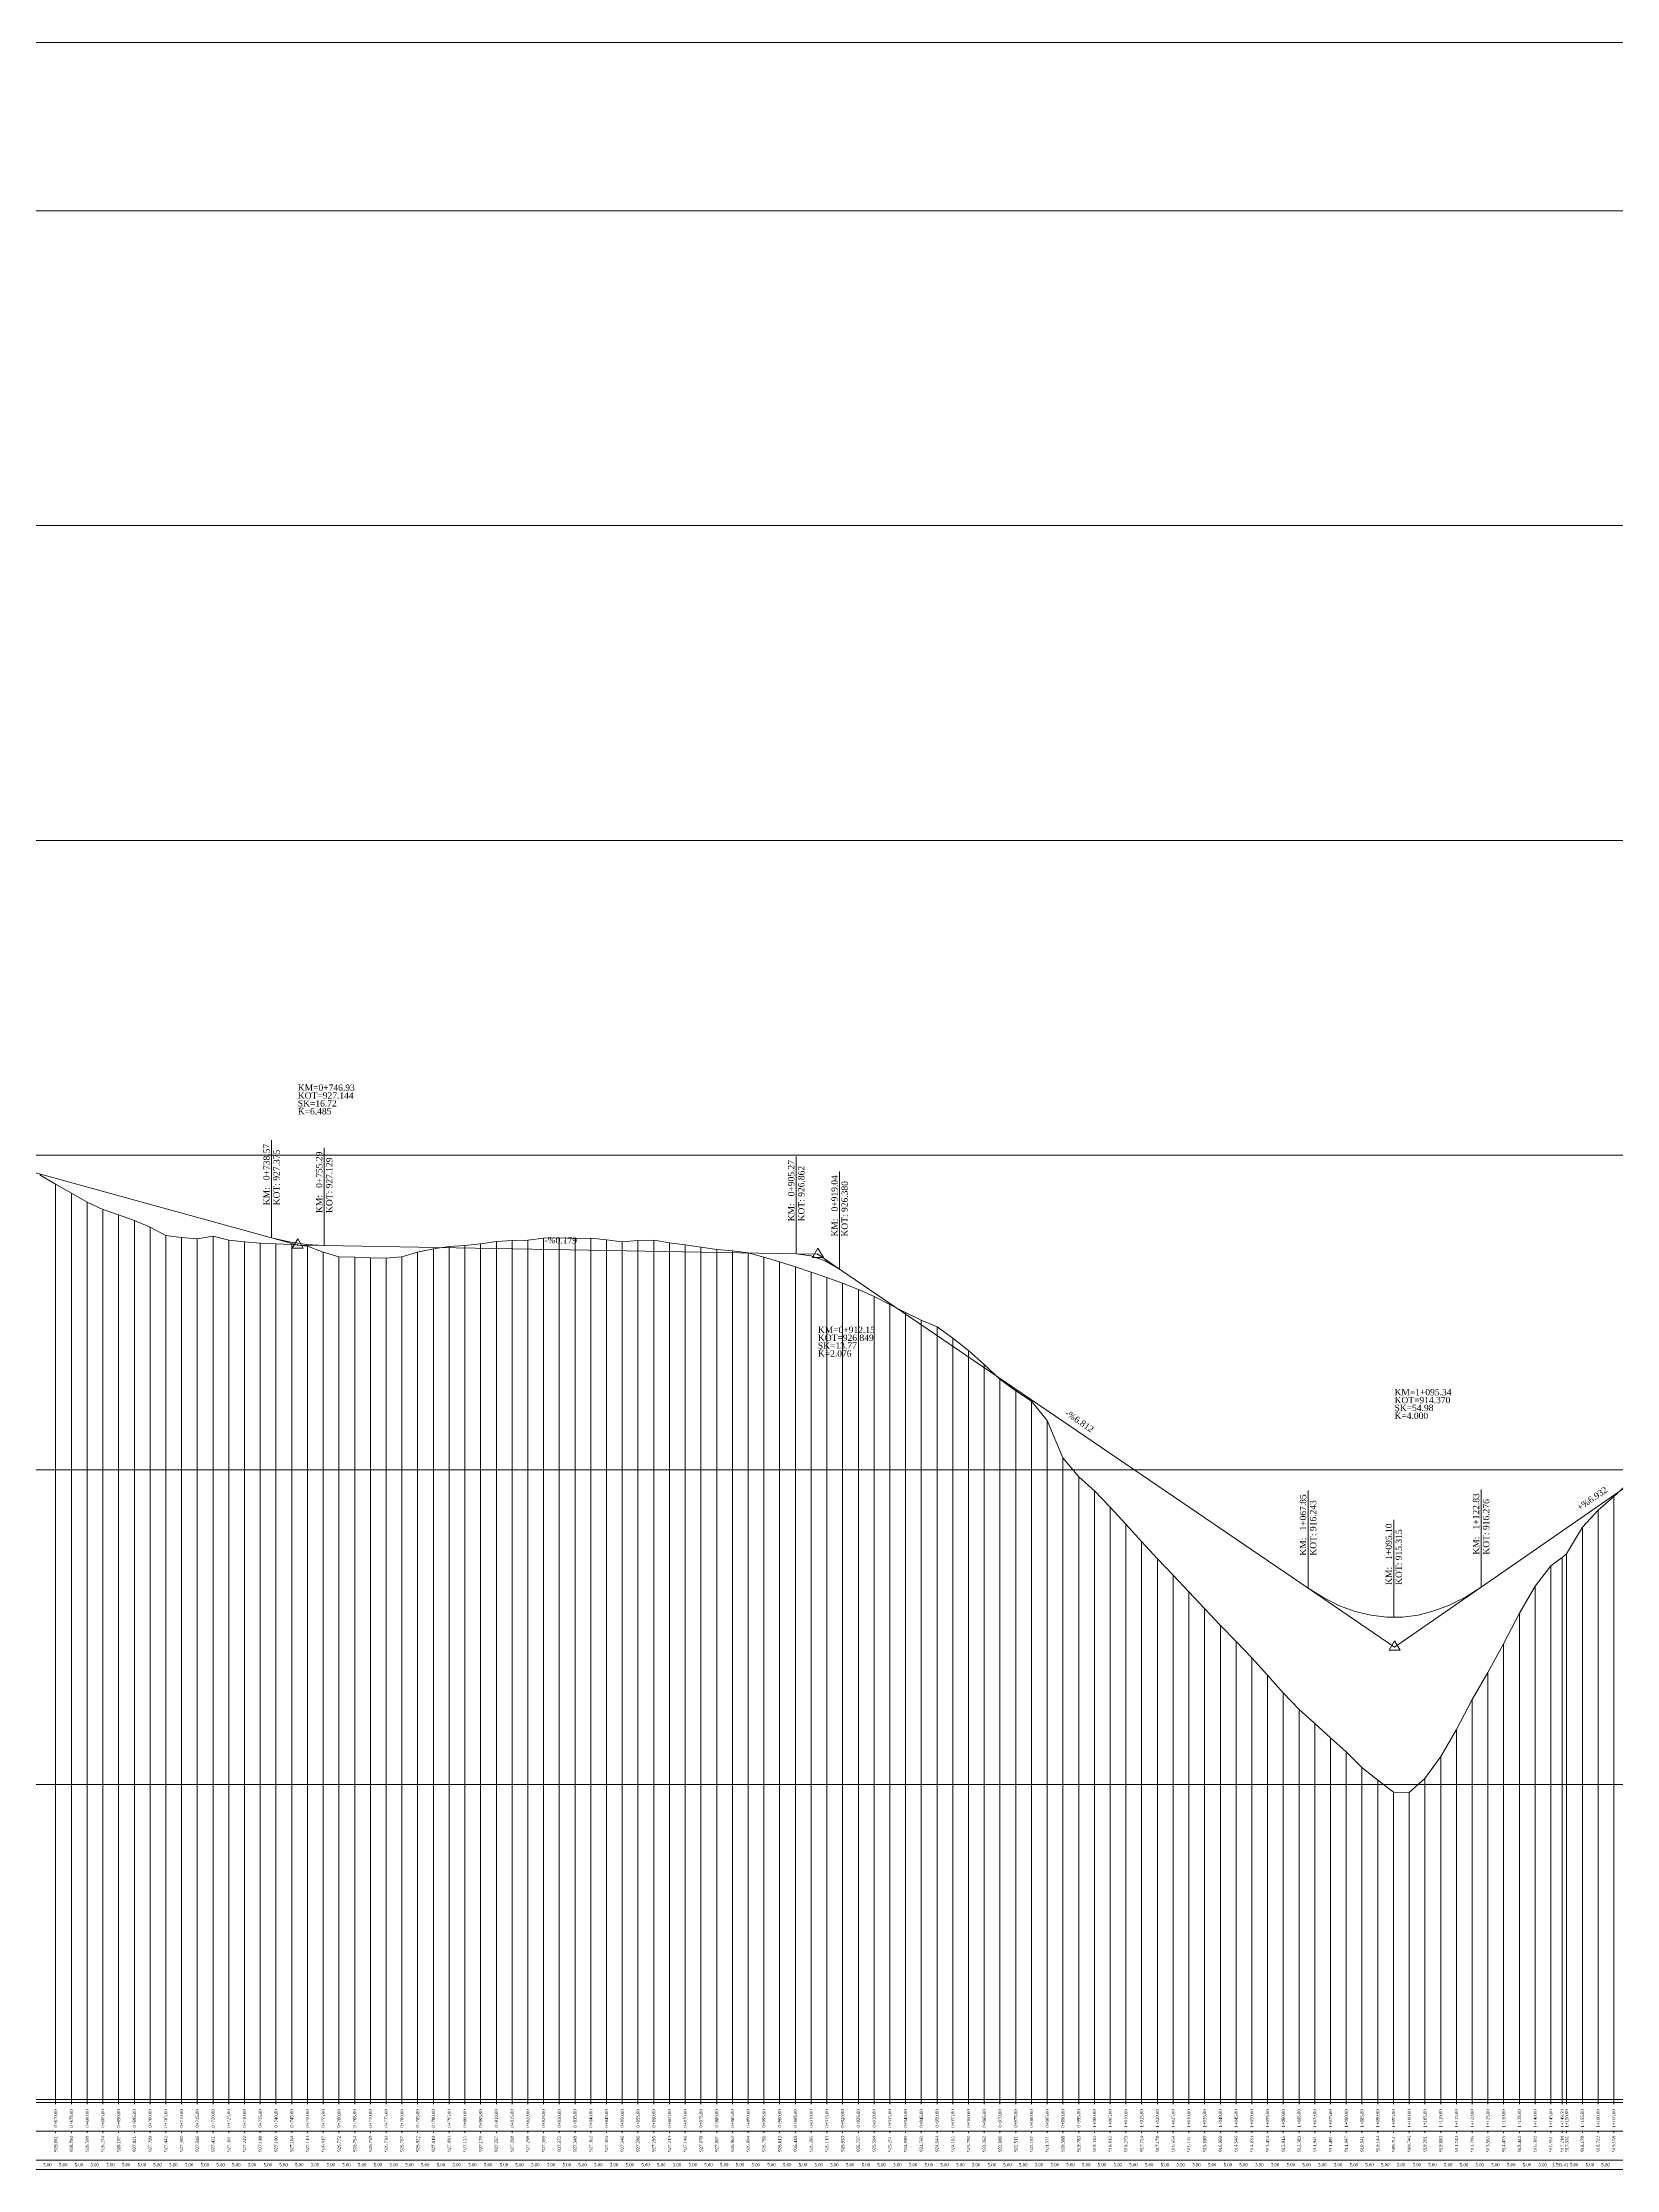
# Model space of a CAD drawing. Header units: metres. Extents: x 478603 to 489313, y 4282657 to 4289463.
# Drawn here: x 483843 to 484343, y 4288760 to 4289436 of the extents above; entities that cross this region are included whole.
import ezdxf

# ---------------------------------------------------------------- set-up
doc = ezdxf.new("R2010")
doc.units = ezdxf.units.M
for name, color, linetype, lineweight in [('PL_SEMBOL', 7, 'Continuous', 0), ('PR_ALINMAN', 1, 'Continuous', 0), ('PR_ENK_ARAMESAFE', 5, 'Continuous', 0), ('PR_ENK_EKSEN1', 5, 'Continuous', 0), ('PR_ENK_EKSEN1D', 1, 'Continuous', 0), ('PR_ENK_KM', 18, 'Continuous', 0), ('PR_ENK_Z', 96, 'Continuous', 0), ('PR_KIYAS', 153, 'Continuous', 0), ('PR_KURP', 2, 'Continuous', 0), ('PR_KURP_MIN', 30, 'Continuous', 0), ('PR_KURP_TF', 4, 'Continuous', 0), ('PR_KURP_TO', 96, 'Continuous', 0), ('PR_PROFIL', 153, 'Continuous', 0), ('PR_TANJANT', 30, 'Continuous', 0)]:
    doc.layers.add(name, color=color, linetype=linetype, lineweight=lineweight)
doc.styles.get("Standard").update_dxf_attribs({"font": 'times.ttf'})

# ---------------------------------------------------------------- blocks, each defined once
blk = doc.blocks.new('3')
at = {"layer": 'PL_SEMBOL'}
for p, q in [((0, 2), (-1.75, -1)), ((0.125, 0.125), (-0.125, -0.125)), ((-0.125, 0.125), (0.125, -0.125)), ((1.75, -1), (0, 2)), ((-1.75, -1), (1.75, -1))]:
    blk.add_line(p, q, dxfattribs=at)

msp = doc.modelspace()

# ---------------------------------------------------------------- linework, layer by layer
at = {"layer": 'PR_ALINMAN'}
for p, q in [((483714.42, 4289111.76), (483915.61, 4289056.28)), ((483932.34, 4289053.83), (484082.31, 4289051.15)), ((484096.08, 4289046.34), (484244.9, 4288944.96)), ((484299.87, 4288945.29), (484373.86, 4288996.58))]:
    msp.add_line(p, q, dxfattribs=at)
at = {"layer": 'PR_ENK_EKSEN1'}
for p, q in [((483842.04, 4289076.23), (483847.04, 4289073.35)), ((483847.04, 4289073.35), (483852.04, 4289070.48)), ((483852.04, 4289070.48), (483857.04, 4289067.62)), ((483857.04, 4289067.62), (483862.04, 4289065.28)), ((483862.04, 4289065.28), (483867.04, 4289063.61)), ((483867.04, 4289063.61), (483872.04, 4289061.74)), ((483872.04, 4289061.74), (483877.04, 4289059.62)), ((483877.04, 4289059.62), (483882.04, 4289056.96)), ((483882.04, 4289056.96), (483887.04, 4289056.33)), ((483887.04, 4289056.33), (483892.04, 4289055.99)), ((483892.04, 4289055.99), (483897.04, 4289056.75)), ((483897.04, 4289056.75), (483902.04, 4289055.54)), ((483902.04, 4289055.54), (483907.04, 4289054.95)), ((483987.04, 4289055.11), (483992.04, 4289055.42)), ((483992.04, 4289055.42), (483997.04, 4289055.52)), ((483997.04, 4289055.52), (484002.04, 4289056.12)), ((484002.04, 4289056.12), (484007.04, 4289056.26)), ((484007.04, 4289056.26), (484012.04, 4289056.02)), ((484012.04, 4289056.02), (484017.04, 4289056.16)), ((484017.04, 4289056.16), (484022.04, 4289055.58)), ((484022.04, 4289055.58), (484027.04, 4289055)), ((484027.04, 4289055), (484032.04, 4289055.4)), ((484032.04, 4289055.4), (484037.04, 4289055.49)), ((484037.04, 4289055.49), (484042.04, 4289054.67)), ((483907.04, 4289054.95), (483912.04, 4289054.52)), ((483912.04, 4289054.52), (483917.04, 4289054.33)), ((483917.04, 4289054.33), (483922.04, 4289054.18)), ((483922.04, 4289054.18), (483927.04, 4289053.66)), ((483927.04, 4289053.66), (483932.04, 4289051.7)), ((483932.04, 4289051.7), (483937.04, 4289050.26)), ((483937.04, 4289050.26), (483942.04, 4289050.08)), ((483942.04, 4289050.08), (483947.04, 4289049.91)), ((483947.04, 4289049.91), (483952.04, 4289049.84)), ((483952.04, 4289049.84), (483957.04, 4289050.21)), ((483957.04, 4289050.21), (483962.04, 4289051.76)), ((483962.04, 4289051.76), (483967.04, 4289052.72)), ((483967.04, 4289052.72), (483972.04, 4289053.47)), ((483972.04, 4289053.47), (483977.04, 4289053.79)), ((483977.04, 4289053.79), (483982.04, 4289054.33)), ((483982.04, 4289054.33), (483987.04, 4289055.11)), ((484042.04, 4289054.67), (484047.04, 4289053.99)), ((484047.04, 4289053.99), (484052.04, 4289053.32)), ((484052.04, 4289053.32), (484057.04, 4289052.6)), ((484057.04, 4289052.6), (484062.04, 4289052.16)), ((484062.04, 4289052.16), (484067.04, 4289051.48)), ((484067.04, 4289051.48), (484072.04, 4289050.12)), ((484072.04, 4289050.12), (484077.04, 4289048.66)), ((484077.04, 4289048.66), (484082.04, 4289047.02)), ((484082.04, 4289047.02), (484087.04, 4289045.39)), ((484087.04, 4289045.39), (484092.04, 4289043.66)), ((484092.04, 4289043.66), (484097.04, 4289041.86)), ((484097.04, 4289041.86), (484102.04, 4289039.8)), ((484102.04, 4289039.8), (484107.04, 4289037.58)), ((484107.04, 4289037.58), (484112.04, 4289035.05)), ((484112.04, 4289035.05), (484117.04, 4289032.53)), ((484117.04, 4289032.53), (484122.04, 4289030.13)), ((484122.04, 4289030.13), (484127.04, 4289027.97)), ((484127.04, 4289027.97), (484132.04, 4289024.39)), ((484132.04, 4289024.39), (484137.04, 4289020.46)), ((484137.04, 4289020.46), (484142.04, 4289016.05)), ((484142.04, 4289016.05), (484147.04, 4289011.4)), ((484147.04, 4289011.4), (484152.04, 4289007.65)), ((484152.04, 4289007.65), (484157.04, 4289004.4)), ((484157.04, 4289004.4), (484162.04, 4288998.25)), ((484162.04, 4288998.25), (484167.04, 4288986.42)), ((484167.04, 4288986.42), (484172.04, 4288980.36)), ((484172.04, 4288980.36), (484177.04, 4288975.86)), ((484177.04, 4288975.86), (484182.04, 4288970.66)), ((484337.04, 4288969.76), (484342.04, 4288974.11)), ((484342.04, 4288974.11), (484347.04, 4288978.59)), ((484182.04, 4288970.66), (484187.04, 4288965.26)), ((484332.04, 4288964.31), (484337.04, 4288969.76)), ((484187.04, 4288965.26), (484192.04, 4288959.78)), ((484327.04, 4288955.84), (484332.04, 4288964.31)), ((484192.04, 4288959.78), (484197.04, 4288954.32)), ((484197.04, 4288954.32), (484202.04, 4288949.07)), ((484322.04, 4288952.05), (484325.63, 4288954.71)), ((484325.63, 4288954.71), (484327.04, 4288955.84)), ((484202.04, 4288949.07), (484207.04, 4288943.85)), ((484317.04, 4288945.56), (484322.04, 4288952.05)), ((484207.04, 4288943.85), (484212.04, 4288938.47)), ((484312.04, 4288936.98), (484317.04, 4288945.56)), ((484212.04, 4288938.47), (484217.04, 4288933.13)), ((484307.04, 4288927.29), (484312.04, 4288936.98)), ((484217.04, 4288933.13), (484222.04, 4288928)), ((484222.04, 4288928), (484227.04, 4288922.87)), ((484302.04, 4288918.18), (484307.04, 4288927.29)), ((484227.04, 4288922.87), (484232.04, 4288917.28)), ((484232.04, 4288917.28), (484237.04, 4288911.69)), ((484297.04, 4288909.6), (484302.04, 4288918.18)), ((484237.04, 4288911.69), (484242.04, 4288906.37)), ((484292.04, 4288900.03), (484297.04, 4288909.6)), ((484242.04, 4288906.37), (484247.04, 4288901.95)), ((484247.04, 4288901.95), (484252.04, 4288897.45)), ((484287.04, 4288891.47), (484292.04, 4288900.03)), ((484252.04, 4288897.45), (484257.04, 4288893.01)), ((484257.04, 4288893.01), (484262.04, 4288887.95)), ((484262.04, 4288887.95), (484267.04, 4288883.97)), ((484282.04, 4288884.54), (484287.04, 4288891.47)), ((484267.04, 4288883.97), (484272.04, 4288880.15)), ((484272.04, 4288880.15), (484277.04, 4288880)), ((484277.04, 4288880), (484282.04, 4288884.54))]:
    msp.add_line(p, q, dxfattribs=at)
at = {"layer": 'PR_ENK_EKSEN1D'}
for p, q in [((483847.04, 4288781.54), (483847.04, 4289073.35)), ((483852.04, 4288781.54), (483852.04, 4289070.48)), ((483857.04, 4288781.54), (483857.04, 4289067.62)), ((483862.04, 4288781.54), (483862.04, 4289065.28)), ((483867.04, 4288781.54), (483867.04, 4289063.61)), ((483872.04, 4288781.54), (483872.04, 4289061.74)), ((483877.04, 4288781.54), (483877.04, 4289059.62)), ((483882.04, 4288781.54), (483882.04, 4289056.96)), ((483887.04, 4288781.54), (483887.04, 4289056.33)), ((483892.04, 4288781.54), (483892.04, 4289055.99)), ((483897.04, 4288781.54), (483897.04, 4289056.75)), ((483902.04, 4288781.54), (483902.04, 4289055.54)), ((483992.04, 4288781.54), (483992.04, 4289055.42)), ((483997.04, 4288781.54), (483997.04, 4289055.52)), ((484002.04, 4288781.54), (484002.04, 4289056.12)), ((484007.04, 4288781.54), (484007.04, 4289056.26)), ((484012.04, 4288781.54), (484012.04, 4289056.02)), ((484017.04, 4288781.54), (484017.04, 4289056.16)), ((484022.04, 4288781.54), (484022.04, 4289055.58)), ((484032.04, 4288781.54), (484032.04, 4289055.4)), ((484037.04, 4288781.54), (484037.04, 4289055.49)), ((483907.04, 4288781.54), (483907.04, 4289054.95)), ((483912.04, 4288781.54), (483912.04, 4289054.52)), ((483917.04, 4288781.54), (483917.04, 4289054.33)), ((483922.04, 4288781.54), (483922.04, 4289054.18)), ((483927.04, 4288781.54), (483927.04, 4289053.66)), ((483932.04, 4288781.54), (483932.04, 4289051.7)), ((483937.04, 4288781.54), (483937.04, 4289050.26)), ((483942.04, 4288781.54), (483942.04, 4289050.08)), ((483947.04, 4288781.54), (483947.04, 4289049.91)), ((483952.04, 4288781.54), (483952.04, 4289049.84)), ((483957.04, 4288781.54), (483957.04, 4289050.21)), ((483962.04, 4288781.54), (483962.04, 4289051.76)), ((483967.04, 4288781.54), (483967.04, 4289052.72)), ((483972.04, 4288781.54), (483972.04, 4289053.47)), ((483977.04, 4288781.54), (483977.04, 4289053.79)), ((483982.04, 4288781.54), (483982.04, 4289054.33)), ((483987.04, 4288781.54), (483987.04, 4289055.11)), ((484027.04, 4288781.54), (484027.04, 4289055)), ((484042.04, 4288781.54), (484042.04, 4289054.67)), ((484047.04, 4288781.54), (484047.04, 4289053.99)), ((484052.04, 4288781.54), (484052.04, 4289053.32)), ((484057.04, 4288781.54), (484057.04, 4289052.6)), ((484062.04, 4288781.54), (484062.04, 4289052.16)), ((484067.04, 4288781.54), (484067.04, 4289051.48)), ((484072.04, 4288781.54), (484072.04, 4289050.12)), ((484077.04, 4288781.54), (484077.04, 4289048.66)), ((484082.04, 4288781.54), (484082.04, 4289047.02)), ((484087.04, 4288781.54), (484087.04, 4289045.39)), ((484092.04, 4288781.54), (484092.04, 4289043.66)), ((484097.04, 4288781.54), (484097.04, 4289041.86)), ((484102.04, 4288781.54), (484102.04, 4289039.8)), ((484107.04, 4288781.54), (484107.04, 4289037.58)), ((484112.04, 4288781.54), (484112.04, 4289035.05)), ((484117.04, 4288781.54), (484117.04, 4289032.53)), ((484122.04, 4288781.54), (484122.04, 4289030.13)), ((484127.04, 4288781.54), (484127.04, 4289027.97)), ((484132.04, 4288781.54), (484132.04, 4289024.39)), ((484137.04, 4288781.54), (484137.04, 4289020.46)), ((484142.04, 4288781.54), (484142.04, 4289016.05)), ((484147.04, 4288781.54), (484147.04, 4289011.4)), ((484152.04, 4288781.54), (484152.04, 4289007.65)), ((484157.04, 4288781.54), (484157.04, 4289004.4)), ((484162.04, 4288781.54), (484162.04, 4288998.25)), ((484167.04, 4288781.54), (484167.04, 4288986.42)), ((484172.04, 4288781.54), (484172.04, 4288980.36)), ((484177.04, 4288781.54), (484177.04, 4288975.86)), ((484342.04, 4288781.54), (484342.04, 4288974.11)), ((484182.04, 4288781.54), (484182.04, 4288970.66)), ((484337.04, 4288781.54), (484337.04, 4288969.76)), ((484187.04, 4288781.54), (484187.04, 4288965.26)), ((484332.04, 4288781.54), (484332.04, 4288964.31)), ((484192.04, 4288781.54), (484192.04, 4288959.78)), ((484197.04, 4288781.54), (484197.04, 4288954.32)), ((484325.63, 4288781.54), (484325.63, 4288954.71)), ((484327.04, 4288781.54), (484327.04, 4288955.84)), ((484202.04, 4288781.54), (484202.04, 4288949.07)), ((484322.04, 4288781.54), (484322.04, 4288952.05)), ((484207.04, 4288781.54), (484207.04, 4288943.85)), ((484317.04, 4288781.54), (484317.04, 4288945.56)), ((484212.04, 4288781.54), (484212.04, 4288938.47)), ((484312.04, 4288781.54), (484312.04, 4288936.98)), ((484217.04, 4288781.54), (484217.04, 4288933.13)), ((484222.04, 4288781.54), (484222.04, 4288928)), ((484307.04, 4288781.54), (484307.04, 4288927.29)), ((484227.04, 4288781.54), (484227.04, 4288922.87)), ((484232.04, 4288781.54), (484232.04, 4288917.28)), ((484302.04, 4288781.54), (484302.04, 4288918.18)), ((484237.04, 4288781.54), (484237.04, 4288911.69)), ((484297.04, 4288781.54), (484297.04, 4288909.6)), ((484242.04, 4288781.54), (484242.04, 4288906.37)), ((484247.04, 4288781.54), (484247.04, 4288901.95)), ((484292.04, 4288781.54), (484292.04, 4288900.03)), ((484252.04, 4288781.54), (484252.04, 4288897.45)), ((484257.04, 4288781.54), (484257.04, 4288893.01)), ((484262.04, 4288781.54), (484262.04, 4288887.95)), ((484287.04, 4288781.54), (484287.04, 4288891.47)), ((484267.04, 4288781.54), (484267.04, 4288883.97)), ((484272.04, 4288781.54), (484272.04, 4288880.15)), ((484277.04, 4288781.54), (484277.04, 4288880)), ((484282.04, 4288781.54), (484282.04, 4288884.54))]:
    msp.add_line(p, q, dxfattribs=at)
at = {"layer": 'PR_KIYAS'}
for p, q in [((483177.04, 4289382.54), (486082.53, 4289382.54)), ((483177.04, 4289282.54), (486082.53, 4289282.54)), ((483177.04, 4289182.54), (486082.53, 4289182.54)), ((483177.04, 4289082.54), (486082.53, 4289082.54)), ((483177.04, 4288982.54), (486082.53, 4288982.54)), ((483177.04, 4288882.54), (486082.53, 4288882.54)), ((483177.04, 4288782.54), (486082.53, 4288782.54))]:
    msp.add_line(p, q, dxfattribs=at)
at = {"layer": 'PR_KURP'}
for p, q in [((483915.61, 4289056.28), (483921.19, 4289054.99)), ((483921.19, 4289054.99), (483926.76, 4289054.17)), ((483926.76, 4289054.17), (483932.34, 4289053.83)), ((484082.31, 4289051.15), (484086.9, 4289050.56)), ((484086.9, 4289050.56), (484091.49, 4289048.96)), ((484091.49, 4289048.96), (484096.08, 4289046.34)), ((484244.9, 4288944.96), (484249.89, 4288941.87)), ((484249.89, 4288941.87), (484254.89, 4288939.4)), ((484289.88, 4288939.61), (484294.88, 4288942.14)), ((484294.88, 4288942.14), (484299.87, 4288945.29)), ((484254.89, 4288939.4), (484259.89, 4288937.56)), ((484259.89, 4288937.56), (484264.89, 4288936.34)), ((484264.89, 4288936.34), (484269.89, 4288935.75)), ((484269.89, 4288935.75), (484274.88, 4288935.78)), ((484274.88, 4288935.78), (484279.88, 4288936.43)), ((484279.88, 4288936.43), (484284.88, 4288937.71)), ((484284.88, 4288937.71), (484289.88, 4288939.61))]:
    msp.add_line(p, q, dxfattribs=at)
at = {"layer": 'PR_KURP_MIN'}
msp.add_line((484272.14, 4288935.68), (484272.14, 4288966.68), dxfattribs=at)
at = {"layer": 'PR_KURP_TF'}
for p, q in [((483932.34, 4289053.83), (483932.34, 4289084.83)), ((484096.08, 4289046.34), (484096.08, 4289077.34)), ((484299.87, 4288945.29), (484299.87, 4288976.29))]:
    msp.add_line(p, q, dxfattribs=at)
at = {"layer": 'PR_KURP_TO'}
for p, q in [((483915.61, 4289056.28), (483915.61, 4289087.28)), ((484082.31, 4289051.15), (484082.31, 4289082.15)), ((484244.9, 4288944.96), (484244.9, 4288975.96))]:
    msp.add_line(p, q, dxfattribs=at)
at = {"layer": 'PR_PROFIL'}
for p, q in [((483177.04, 4289436.01), (486082.53, 4289436.01)), ((483157.04, 4288781.54), (486082.53, 4288781.54)), ((483847.04, 4288781.04), (483847.04, 4288781.54)), ((483852.04, 4288781.04), (483852.04, 4288781.54)), ((483857.04, 4288781.04), (483857.04, 4288781.54)), ((483862.04, 4288781.04), (483862.04, 4288781.54)), ((483867.04, 4288781.04), (483867.04, 4288781.54)), ((483872.04, 4288781.04), (483872.04, 4288781.54)), ((483877.04, 4288781.04), (483877.04, 4288781.54)), ((483882.04, 4288781.04), (483882.04, 4288781.54)), ((483887.04, 4288781.04), (483887.04, 4288781.54)), ((483892.04, 4288781.04), (483892.04, 4288781.54)), ((483897.04, 4288781.04), (483897.04, 4288781.54)), ((483902.04, 4288781.04), (483902.04, 4288781.54)), ((483907.04, 4288781.04), (483907.04, 4288781.54)), ((483912.04, 4288781.04), (483912.04, 4288781.54)), ((483917.04, 4288781.04), (483917.04, 4288781.54)), ((483922.04, 4288781.04), (483922.04, 4288781.54)), ((483927.04, 4288781.04), (483927.04, 4288781.54)), ((483932.04, 4288781.04), (483932.04, 4288781.54)), ((483937.04, 4288781.04), (483937.04, 4288781.54)), ((483942.04, 4288781.04), (483942.04, 4288781.54)), ((483947.04, 4288781.04), (483947.04, 4288781.54)), ((483952.04, 4288781.04), (483952.04, 4288781.54)), ((483957.04, 4288781.04), (483957.04, 4288781.54)), ((483962.04, 4288781.04), (483962.04, 4288781.54)), ((483967.04, 4288781.04), (483967.04, 4288781.54)), ((483972.04, 4288781.04), (483972.04, 4288781.54)), ((483977.04, 4288781.04), (483977.04, 4288781.54)), ((483982.04, 4288781.04), (483982.04, 4288781.54)), ((483987.04, 4288781.04), (483987.04, 4288781.54)), ((483992.04, 4288781.04), (483992.04, 4288781.54)), ((483997.04, 4288781.04), (483997.04, 4288781.54)), ((484002.04, 4288781.04), (484002.04, 4288781.54)), ((484007.04, 4288781.04), (484007.04, 4288781.54)), ((484012.04, 4288781.04), (484012.04, 4288781.54)), ((484017.04, 4288781.04), (484017.04, 4288781.54)), ((484022.04, 4288781.04), (484022.04, 4288781.54)), ((484027.04, 4288781.04), (484027.04, 4288781.54)), ((484032.04, 4288781.04), (484032.04, 4288781.54)), ((484037.04, 4288781.04), (484037.04, 4288781.54)), ((484042.04, 4288781.04), (484042.04, 4288781.54)), ((484047.04, 4288781.04), (484047.04, 4288781.54)), ((484052.04, 4288781.04), (484052.04, 4288781.54)), ((484057.04, 4288781.04), (484057.04, 4288781.54)), ((484062.04, 4288781.04), (484062.04, 4288781.54)), ((484067.04, 4288781.04), (484067.04, 4288781.54)), ((484072.04, 4288781.04), (484072.04, 4288781.54)), ((484077.04, 4288781.04), (484077.04, 4288781.54)), ((484082.04, 4288781.04), (484082.04, 4288781.54)), ((484087.04, 4288781.04), (484087.04, 4288781.54)), ((484092.04, 4288781.04), (484092.04, 4288781.54)), ((484097.04, 4288781.04), (484097.04, 4288781.54)), ((484102.04, 4288781.04), (484102.04, 4288781.54)), ((484107.04, 4288781.04), (484107.04, 4288781.54)), ((484112.04, 4288781.04), (484112.04, 4288781.54)), ((484117.04, 4288781.04), (484117.04, 4288781.54)), ((484122.04, 4288781.04), (484122.04, 4288781.54)), ((484127.04, 4288781.04), (484127.04, 4288781.54)), ((484132.04, 4288781.04), (484132.04, 4288781.54)), ((484137.04, 4288781.04), (484137.04, 4288781.54)), ((484142.04, 4288781.04), (484142.04, 4288781.54)), ((484147.04, 4288781.04), (484147.04, 4288781.54)), ((484152.04, 4288781.04), (484152.04, 4288781.54)), ((484157.04, 4288781.04), (484157.04, 4288781.54)), ((484162.04, 4288781.04), (484162.04, 4288781.54)), ((484167.04, 4288781.04), (484167.04, 4288781.54)), ((484172.04, 4288781.04), (484172.04, 4288781.54)), ((484177.04, 4288781.04), (484177.04, 4288781.54)), ((484182.04, 4288781.04), (484182.04, 4288781.54)), ((484187.04, 4288781.04), (484187.04, 4288781.54)), ((484192.04, 4288781.04), (484192.04, 4288781.54)), ((484197.04, 4288781.04), (484197.04, 4288781.54)), ((484202.04, 4288781.04), (484202.04, 4288781.54)), ((484207.04, 4288781.04), (484207.04, 4288781.54)), ((484212.04, 4288781.04), (484212.04, 4288781.54)), ((484217.04, 4288781.04), (484217.04, 4288781.54)), ((484222.04, 4288781.04), (484222.04, 4288781.54)), ((484227.04, 4288781.04), (484227.04, 4288781.54)), ((484232.04, 4288781.04), (484232.04, 4288781.54)), ((484237.04, 4288781.04), (484237.04, 4288781.54)), ((484242.04, 4288781.04), (484242.04, 4288781.54)), ((484247.04, 4288781.04), (484247.04, 4288781.54)), ((484252.04, 4288781.04), (484252.04, 4288781.54)), ((484257.04, 4288781.04), (484257.04, 4288781.54)), ((484262.04, 4288781.04), (484262.04, 4288781.54)), ((484267.04, 4288781.04), (484267.04, 4288781.54)), ((484272.04, 4288781.04), (484272.04, 4288781.54)), ((484277.04, 4288781.04), (484277.04, 4288781.54)), ((484282.04, 4288781.04), (484282.04, 4288781.54)), ((484287.04, 4288781.04), (484287.04, 4288781.54)), ((484292.04, 4288781.04), (484292.04, 4288781.54)), ((484297.04, 4288781.04), (484297.04, 4288781.54)), ((484302.04, 4288781.04), (484302.04, 4288781.54)), ((484307.04, 4288781.04), (484307.04, 4288781.54)), ((484312.04, 4288781.04), (484312.04, 4288781.54)), ((484317.04, 4288781.04), (484317.04, 4288781.54)), ((484322.04, 4288781.04), (484322.04, 4288781.54)), ((484325.63, 4288781.04), (484325.63, 4288781.54)), ((484327.04, 4288781.04), (484327.04, 4288781.54)), ((484332.04, 4288781.04), (484332.04, 4288781.54)), ((484337.04, 4288781.04), (484337.04, 4288781.54)), ((484342.04, 4288781.04), (484342.04, 4288781.54)), ((483157.04, 4288772.41), (486082.53, 4288772.41)), ((483847.04, 4288771.91), (483847.04, 4288772.41)), ((483852.04, 4288771.91), (483852.04, 4288772.41)), ((483857.04, 4288771.91), (483857.04, 4288772.41)), ((483862.04, 4288771.91), (483862.04, 4288772.41)), ((483867.04, 4288771.91), (483867.04, 4288772.41)), ((483872.04, 4288771.91), (483872.04, 4288772.41)), ((483877.04, 4288771.91), (483877.04, 4288772.41)), ((483882.04, 4288771.91), (483882.04, 4288772.41)), ((483887.04, 4288771.91), (483887.04, 4288772.41)), ((483892.04, 4288771.91), (483892.04, 4288772.41)), ((483897.04, 4288771.91), (483897.04, 4288772.41)), ((483902.04, 4288771.91), (483902.04, 4288772.41)), ((483907.04, 4288771.91), (483907.04, 4288772.41)), ((483912.04, 4288771.91), (483912.04, 4288772.41)), ((483917.04, 4288771.91), (483917.04, 4288772.41)), ((483922.04, 4288771.91), (483922.04, 4288772.41)), ((483927.04, 4288771.91), (483927.04, 4288772.41)), ((483932.04, 4288771.91), (483932.04, 4288772.41)), ((483937.04, 4288771.91), (483937.04, 4288772.41)), ((483942.04, 4288771.91), (483942.04, 4288772.41)), ((483947.04, 4288771.91), (483947.04, 4288772.41)), ((483952.04, 4288771.91), (483952.04, 4288772.41)), ((483957.04, 4288771.91), (483957.04, 4288772.41)), ((483962.04, 4288771.91), (483962.04, 4288772.41)), ((483967.04, 4288771.91), (483967.04, 4288772.41)), ((483972.04, 4288771.91), (483972.04, 4288772.41)), ((483977.04, 4288771.91), (483977.04, 4288772.41)), ((483982.04, 4288771.91), (483982.04, 4288772.41)), ((483987.04, 4288771.91), (483987.04, 4288772.41)), ((483992.04, 4288771.91), (483992.04, 4288772.41)), ((483997.04, 4288771.91), (483997.04, 4288772.41)), ((484002.04, 4288771.91), (484002.04, 4288772.41)), ((484007.04, 4288771.91), (484007.04, 4288772.41)), ((484012.04, 4288771.91), (484012.04, 4288772.41)), ((484017.04, 4288771.91), (484017.04, 4288772.41)), ((484022.04, 4288771.91), (484022.04, 4288772.41)), ((484027.04, 4288771.91), (484027.04, 4288772.41)), ((484032.04, 4288771.91), (484032.04, 4288772.41)), ((484037.04, 4288771.91), (484037.04, 4288772.41)), ((484042.04, 4288771.91), (484042.04, 4288772.41)), ((484047.04, 4288771.91), (484047.04, 4288772.41)), ((484052.04, 4288771.91), (484052.04, 4288772.41)), ((484057.04, 4288771.91), (484057.04, 4288772.41)), ((484062.04, 4288771.91), (484062.04, 4288772.41)), ((484067.04, 4288771.91), (484067.04, 4288772.41)), ((484072.04, 4288771.91), (484072.04, 4288772.41)), ((484077.04, 4288771.91), (484077.04, 4288772.41)), ((484082.04, 4288771.91), (484082.04, 4288772.41)), ((484087.04, 4288771.91), (484087.04, 4288772.41)), ((484092.04, 4288771.91), (484092.04, 4288772.41)), ((484097.04, 4288771.91), (484097.04, 4288772.41)), ((484102.04, 4288771.91), (484102.04, 4288772.41)), ((484107.04, 4288771.91), (484107.04, 4288772.41)), ((484112.04, 4288771.91), (484112.04, 4288772.41)), ((484117.04, 4288771.91), (484117.04, 4288772.41)), ((484122.04, 4288771.91), (484122.04, 4288772.41)), ((484127.04, 4288771.91), (484127.04, 4288772.41)), ((484132.04, 4288771.91), (484132.04, 4288772.41)), ((484137.04, 4288771.91), (484137.04, 4288772.41)), ((484142.04, 4288771.91), (484142.04, 4288772.41)), ((484147.04, 4288771.91), (484147.04, 4288772.41)), ((484152.04, 4288771.91), (484152.04, 4288772.41)), ((484157.04, 4288771.91), (484157.04, 4288772.41)), ((484162.04, 4288771.91), (484162.04, 4288772.41)), ((484167.04, 4288771.91), (484167.04, 4288772.41)), ((484172.04, 4288771.91), (484172.04, 4288772.41)), ((484177.04, 4288771.91), (484177.04, 4288772.41)), ((484182.04, 4288771.91), (484182.04, 4288772.41)), ((484187.04, 4288771.91), (484187.04, 4288772.41)), ((484192.04, 4288771.91), (484192.04, 4288772.41)), ((484197.04, 4288771.91), (484197.04, 4288772.41)), ((484202.04, 4288771.91), (484202.04, 4288772.41)), ((484207.04, 4288771.91), (484207.04, 4288772.41)), ((484212.04, 4288771.91), (484212.04, 4288772.41)), ((484217.04, 4288771.91), (484217.04, 4288772.41)), ((484222.04, 4288771.91), (484222.04, 4288772.41)), ((484227.04, 4288771.91), (484227.04, 4288772.41)), ((484232.04, 4288771.91), (484232.04, 4288772.41)), ((484237.04, 4288771.91), (484237.04, 4288772.41)), ((484242.04, 4288771.91), (484242.04, 4288772.41)), ((484247.04, 4288771.91), (484247.04, 4288772.41)), ((484252.04, 4288771.91), (484252.04, 4288772.41)), ((484257.04, 4288771.91), (484257.04, 4288772.41)), ((484262.04, 4288771.91), (484262.04, 4288772.41)), ((484267.04, 4288771.91), (484267.04, 4288772.41)), ((484272.04, 4288771.91), (484272.04, 4288772.41)), ((484277.04, 4288771.91), (484277.04, 4288772.41)), ((484282.04, 4288771.91), (484282.04, 4288772.41)), ((484287.04, 4288771.91), (484287.04, 4288772.41)), ((484292.04, 4288771.91), (484292.04, 4288772.41)), ((484297.04, 4288771.91), (484297.04, 4288772.41)), ((484302.04, 4288771.91), (484302.04, 4288772.41)), ((484307.04, 4288771.91), (484307.04, 4288772.41)), ((484312.04, 4288771.91), (484312.04, 4288772.41)), ((484317.04, 4288771.91), (484317.04, 4288772.41)), ((484322.04, 4288771.91), (484322.04, 4288772.41)), ((484325.63, 4288771.91), (484325.63, 4288772.41)), ((484327.04, 4288771.91), (484327.04, 4288772.41)), ((484332.04, 4288771.91), (484332.04, 4288772.41)), ((484337.04, 4288771.91), (484337.04, 4288772.41)), ((484342.04, 4288771.91), (484342.04, 4288772.41)), ((483157.04, 4288763.29), (486082.53, 4288763.29)), ((483157.04, 4288760.29), (486082.53, 4288760.29))]:
    msp.add_line(p, q, dxfattribs=at)
at = {"layer": 'PR_TANJANT'}
for p, q in [((483915.61, 4289056.28), (483923.97, 4289053.98)), ((483923.97, 4289053.98), (483932.34, 4289053.83)), ((484082.31, 4289051.15), (484089.19, 4289051.03)), ((484089.19, 4289051.03), (484096.08, 4289046.34)), ((484244.9, 4288944.96), (484272.38, 4288926.24)), ((484272.38, 4288926.24), (484299.87, 4288945.29))]:
    msp.add_line(p, q, dxfattribs=at)

# ---------------------------------------------------------------- block references
at = {"layer": 'PR_ALINMAN'}
for p in [(483923.97, 4289053.98), (484089.19, 4289051.03), (484272.38, 4288926.24)]:
    msp.add_blockref('3', p, dxfattribs=at)

# ---------------------------------------------------------------- texts
for s, p in [('KM=0+746.93', (483923.97, 4289102.98)), ('KOT=927.144', (483923.97, 4289100.48)), ('K=6.485', (483923.97, 4289095.48)), ('ŞK=16.72', (483923.97, 4289097.98)), ('KM=0+912.15', (484089.19, 4289026.03)), ('KOT=926.849', (484089.19, 4289023.53)), ('ŞK=13.77', (484089.19, 4289021.03)), ('K=2.076', (484089.19, 4289018.53)), ('KM=1+095.34', (484272.38, 4289006.24)), ('KOT=914.370', (484272.38, 4289003.74)), ('ŞK=54.98', (484272.38, 4289001.24)), ('K=4.000', (484272.38, 4288998.74))]:
    msp.add_text(s, height=2, dxfattribs=at).set_placement(p)
for s, rotation, p in [('-%0.179', 358.97698, (484002.32, 4289054.58)), ('-%6.812', 325.73719, (484167.45, 4289000.14)), ('+%6.932', 34.73136, (484331.21, 4288969.45))]:
    msp.add_text(s, height=2, rotation=rotation, dxfattribs=at).set_placement(p)
at = {"layer": 'PR_ENK_ARAMESAFE'}
for s, p in [('5.00', (483843.1, 4288761.29)), ('5.00', (483848.1, 4288761.29)), ('5.00', (483853.1, 4288761.29)), ('5.00', (483858.1, 4288761.29)), ('5.00', (483863.1, 4288761.29)), ('5.00', (483868.1, 4288761.29)), ('5.00', (483873.1, 4288761.29)), ('5.00', (483878.1, 4288761.29)), ('5.00', (483883.1, 4288761.29)), ('5.00', (483888.1, 4288761.29)), ('5.00', (483893.1, 4288761.29)), ('5.00', (483898.1, 4288761.29)), ('5.00', (483903.1, 4288761.29)), ('5.00', (483908.1, 4288761.29)), ('5.00', (483913.1, 4288761.29)), ('5.00', (483918.1, 4288761.29)), ('5.00', (483923.1, 4288761.29)), ('5.00', (483928.1, 4288761.29)), ('5.00', (483933.1, 4288761.29)), ('5.00', (483938.1, 4288761.29)), ('5.00', (483943.1, 4288761.29)), ('5.00', (483948.1, 4288761.29)), ('5.00', (483953.1, 4288761.29)), ('5.00', (483958.1, 4288761.29)), ('5.00', (483963.1, 4288761.29)), ('5.00', (483968.1, 4288761.29)), ('5.00', (483973.1, 4288761.29)), ('5.00', (483978.1, 4288761.29)), ('5.00', (483983.1, 4288761.29)), ('5.00', (483988.1, 4288761.29)), ('5.00', (483993.1, 4288761.29)), ('5.00', (483998.1, 4288761.29)), ('5.00', (484003.1, 4288761.29)), ('5.00', (484008.1, 4288761.29)), ('5.00', (484013.1, 4288761.29)), ('5.00', (484018.1, 4288761.29)), ('5.00', (484023.1, 4288761.29)), ('5.00', (484028.1, 4288761.29)), ('5.00', (484033.1, 4288761.29)), ('5.00', (484038.1, 4288761.29)), ('5.00', (484043.1, 4288761.29)), ('5.00', (484048.1, 4288761.29)), ('5.00', (484053.1, 4288761.29)), ('5.00', (484058.1, 4288761.29)), ('5.00', (484063.1, 4288761.29)), ('5.00', (484068.1, 4288761.29)), ('5.00', (484073.1, 4288761.29)), ('5.00', (484078.1, 4288761.29)), ('5.00', (484083.1, 4288761.29)), ('5.00', (484088.1, 4288761.29)), ('5.00', (484093.1, 4288761.29)), ('5.00', (484098.1, 4288761.29)), ('5.00', (484103.1, 4288761.29)), ('5.00', (484108.1, 4288761.29)), ('5.00', (484113.1, 4288761.29)), ('5.00', (484118.1, 4288761.29)), ('5.00', (484123.1, 4288761.29)), ('5.00', (484128.1, 4288761.29)), ('5.00', (484133.1, 4288761.29)), ('5.00', (484138.1, 4288761.29)), ('5.00', (484143.1, 4288761.29)), ('5.00', (484148.1, 4288761.29)), ('5.00', (484153.1, 4288761.29)), ('5.00', (484158.1, 4288761.29)), ('5.00', (484163.1, 4288761.29)), ('5.00', (484168.1, 4288761.29)), ('5.00', (484173.1, 4288761.29)), ('5.00', (484178.1, 4288761.29)), ('5.00', (484183.1, 4288761.29)), ('5.00', (484188.1, 4288761.29)), ('5.00', (484193.1, 4288761.29)), ('5.00', (484198.1, 4288761.29)), ('5.00', (484203.1, 4288761.29)), ('5.00', (484208.1, 4288761.29)), ('5.00', (484213.1, 4288761.29)), ('5.00', (484218.1, 4288761.29)), ('5.00', (484223.1, 4288761.29)), ('5.00', (484228.1, 4288761.29)), ('5.00', (484233.1, 4288761.29)), ('5.00', (484238.1, 4288761.29)), ('5.00', (484243.1, 4288761.29)), ('5.00', (484248.1, 4288761.29)), ('5.00', (484253.1, 4288761.29)), ('5.00', (484258.1, 4288761.29)), ('5.00', (484263.1, 4288761.29)), ('5.00', (484268.1, 4288761.29)), ('5.00', (484273.1, 4288761.29)), ('5.00', (484278.1, 4288761.29)), ('5.00', (484283.1, 4288761.29)), ('5.00', (484288.1, 4288761.29)), ('5.00', (484293.1, 4288761.29)), ('5.00', (484298.1, 4288761.29)), ('5.00', (484303.1, 4288761.29)), ('5.00', (484308.1, 4288761.29)), ('5.00', (484313.1, 4288761.29)), ('5.00', (484318.1, 4288761.29)), ('3.59', (484322.4, 4288761.29)), ('1.41', (484324.9, 4288761.29)), ('5.00', (484328.1, 4288761.29)), ('5.00', (484333.1, 4288761.29)), ('5.00', (484338.1, 4288761.29))]:
    msp.add_text(s, height=1, dxfattribs=at).set_placement(p)
at = {"layer": 'PR_ENK_KM'}
for s, p in [('  0+670.00', (483847.54, 4288772.83)), ('  0+675.00', (483852.54, 4288772.83)), ('  0+680.00', (483857.54, 4288772.83)), ('  0+685.00', (483862.54, 4288772.83)), ('  0+690.00', (483867.54, 4288772.83)), ('  0+695.00', (483872.54, 4288772.83)), ('  0+700.00', (483877.54, 4288772.83)), ('  0+705.00', (483882.54, 4288772.83)), ('  0+710.00', (483887.54, 4288772.83)), ('  0+715.00', (483892.54, 4288772.83)), ('  0+720.00', (483897.54, 4288772.83)), ('  0+725.00', (483902.54, 4288772.83)), ('  0+730.00', (483907.54, 4288772.83)), ('  0+735.00', (483912.54, 4288772.83)), ('  0+740.00', (483917.54, 4288772.83)), ('  0+745.00', (483922.54, 4288772.83)), ('  0+750.00', (483927.54, 4288772.83)), ('  0+755.00', (483932.54, 4288772.83)), ('  0+760.00', (483937.54, 4288772.83)), ('  0+765.00', (483942.54, 4288772.83)), ('  0+770.00', (483947.54, 4288772.83)), ('  0+775.00', (483952.54, 4288772.83)), ('  0+780.00', (483957.54, 4288772.83)), ('  0+785.00', (483962.54, 4288772.83)), ('  0+790.00', (483967.54, 4288772.83)), ('  0+795.00', (483972.54, 4288772.83)), ('  0+800.00', (483977.54, 4288772.83)), ('  0+805.00', (483982.54, 4288772.83)), ('  0+810.00', (483987.54, 4288772.83)), ('  0+815.00', (483992.54, 4288772.83)), ('  0+820.00', (483997.54, 4288772.83)), ('  0+825.00', (484002.54, 4288772.83)), ('  0+830.00', (484007.54, 4288772.83)), ('  0+835.00', (484012.54, 4288772.83)), ('  0+840.00', (484017.54, 4288772.83)), ('  0+845.00', (484022.54, 4288772.83)), ('  0+850.00', (484027.54, 4288772.83)), ('  0+855.00', (484032.54, 4288772.83)), ('  0+860.00', (484037.54, 4288772.83)), ('  0+865.00', (484042.54, 4288772.83)), ('  0+870.00', (484047.54, 4288772.83)), ('  0+875.00', (484052.54, 4288772.83)), ('  0+880.00', (484057.54, 4288772.83)), ('  0+885.00', (484062.54, 4288772.83)), ('  0+890.00', (484067.54, 4288772.83)), ('  0+895.00', (484072.54, 4288772.83)), ('  0+900.00', (484077.54, 4288772.83)), ('  0+905.00', (484082.54, 4288772.83)), ('  0+910.00', (484087.54, 4288772.83)), ('  0+915.00', (484092.54, 4288772.83)), ('  0+920.00', (484097.54, 4288772.83)), ('  0+925.00', (484102.54, 4288772.83)), ('  0+930.00', (484107.54, 4288772.83)), ('  0+935.00', (484112.54, 4288772.83)), ('  0+940.00', (484117.54, 4288772.83)), ('  0+945.00', (484122.54, 4288772.83)), ('  0+950.00', (484127.54, 4288772.83)), ('  0+955.00', (484132.54, 4288772.83)), ('  0+960.00', (484137.54, 4288772.83)), ('  0+965.00', (484142.54, 4288772.83)), ('  0+970.00', (484147.54, 4288772.83)), ('  0+975.00', (484152.54, 4288772.83)), ('  0+980.00', (484157.54, 4288772.83)), ('  0+985.00', (484162.54, 4288772.83)), ('  0+990.00', (484167.54, 4288772.83)), ('  0+995.00', (484172.54, 4288772.83)), ('  1+000.00', (484177.54, 4288772.83)), ('  1+005.00', (484182.54, 4288772.83)), ('  1+010.00', (484187.54, 4288772.83)), ('  1+015.00', (484192.54, 4288772.83)), ('  1+020.00', (484197.54, 4288772.83)), ('  1+025.00', (484202.54, 4288772.83)), ('  1+030.00', (484207.54, 4288772.83)), ('  1+035.00', (484212.54, 4288772.83)), ('  1+040.00', (484217.54, 4288772.83)), ('  1+045.00', (484222.54, 4288772.83)), ('  1+050.00', (484227.54, 4288772.83)), ('  1+055.00', (484232.54, 4288772.83)), ('  1+060.00', (484237.54, 4288772.83)), ('  1+065.00', (484242.54, 4288772.83)), ('  1+070.00', (484247.54, 4288772.83)), ('  1+075.00', (484252.54, 4288772.83)), ('  1+080.00', (484257.54, 4288772.83)), ('  1+085.00', (484262.54, 4288772.83)), ('  1+090.00', (484267.54, 4288772.83)), ('  1+095.00', (484272.54, 4288772.83)), ('  1+100.00', (484277.54, 4288772.83)), ('  1+105.00', (484282.54, 4288772.83)), ('  1+110.00', (484287.54, 4288772.83)), ('  1+115.00', (484292.54, 4288772.83)), ('  1+120.00', (484297.54, 4288772.83)), ('  1+125.00', (484302.54, 4288772.83)), ('  1+130.00', (484307.54, 4288772.83)), ('  1+135.00', (484312.54, 4288772.83)), ('  1+140.00', (484317.54, 4288772.83)), ('  1+145.00', (484322.54, 4288772.83)), ('  1+148.59', (484326.13, 4288772.83)), ('  1+150.00', (484327.54, 4288772.83)), ('  1+155.00', (484332.54, 4288772.83)), ('  1+160.00', (484337.54, 4288772.83)), ('  1+165.00', (484342.54, 4288772.83))]:
    msp.add_text(s, height=1, rotation=90, dxfattribs=at).set_placement(p)
at = {"layer": 'PR_ENK_Z'}
for s, p in [('929.081', (483847.54, 4288765.91)), ('928.794', (483852.54, 4288765.91)), ('928.508', (483857.54, 4288765.91)), ('928.274', (483862.54, 4288765.91)), ('928.107', (483867.54, 4288765.91)), ('927.921', (483872.54, 4288765.91)), ('927.709', (483877.54, 4288765.91)), ('927.442', (483882.54, 4288765.91)), ('927.380', (483887.54, 4288765.91)), ('927.346', (483892.54, 4288765.91)), ('927.421', (483897.54, 4288765.91)), ('927.301', (483902.54, 4288765.91)), ('927.242', (483907.54, 4288765.91)), ('927.198', (483912.54, 4288765.91)), ('927.180', (483917.54, 4288765.91)), ('927.164', (483922.54, 4288765.91)), ('927.113', (483927.54, 4288765.91)), ('926.917', (483932.54, 4288765.91)), ('926.772', (483937.54, 4288765.91)), ('926.754', (483942.54, 4288765.91)), ('926.738', (483947.54, 4288765.91)), ('926.730', (483952.54, 4288765.91)), ('926.767', (483957.54, 4288765.91)), ('926.922', (483962.54, 4288765.91)), ('927.019', (483967.54, 4288765.91)), ('927.093', (483972.54, 4288765.91)), ('927.125', (483977.54, 4288765.91)), ('927.179', (483982.54, 4288765.91)), ('927.257', (483987.54, 4288765.91)), ('927.288', (483992.54, 4288765.91)), ('927.298', (483997.54, 4288765.91)), ('927.359', (484002.54, 4288765.91)), ('927.372', (484007.54, 4288765.91)), ('927.348', (484012.54, 4288765.91)), ('927.362', (484017.54, 4288765.91)), ('927.304', (484022.54, 4288765.91)), ('927.246', (484027.54, 4288765.91)), ('927.286', (484032.54, 4288765.91)), ('927.295', (484037.54, 4288765.91)), ('927.213', (484042.54, 4288765.91)), ('927.146', (484047.54, 4288765.91)), ('927.078', (484052.54, 4288765.91)), ('927.007', (484057.54, 4288765.91)), ('926.962', (484062.54, 4288765.91)), ('926.894', (484067.54, 4288765.91)), ('926.759', (484072.54, 4288765.91)), ('926.613', (484077.54, 4288765.91)), ('926.449', (484082.54, 4288765.91)), ('926.286', (484087.54, 4288765.91)), ('926.113', (484092.54, 4288765.91)), ('925.933', (484097.54, 4288765.91)), ('925.727', (484102.54, 4288765.91)), ('925.504', (484107.54, 4288765.91)), ('925.251', (484112.54, 4288765.91)), ('924.999', (484117.54, 4288765.91)), ('924.760', (484122.54, 4288765.91)), ('924.544', (484127.54, 4288765.91)), ('924.185', (484132.54, 4288765.91)), ('923.792', (484137.54, 4288765.91)), ('923.352', (484142.54, 4288765.91)), ('922.886', (484147.54, 4288765.91)), ('922.511', (484152.54, 4288765.91)), ('922.187', (484157.54, 4288765.91)), ('921.571', (484162.54, 4288765.91)), ('920.388', (484167.54, 4288765.91)), ('919.783', (484172.54, 4288765.91)), ('919.333', (484177.54, 4288765.91)), ('918.812', (484182.54, 4288765.91)), ('918.273', (484187.54, 4288765.91)), ('917.724', (484192.54, 4288765.91)), ('917.178', (484197.54, 4288765.91)), ('916.654', (484202.54, 4288765.91)), ('916.131', (484207.54, 4288765.91)), ('915.593', (484212.54, 4288765.91)), ('915.059', (484217.54, 4288765.91)), ('914.546', (484222.54, 4288765.91)), ('914.033', (484227.54, 4288765.91)), ('913.474', (484232.54, 4288765.91)), ('912.915', (484237.54, 4288765.91)), ('912.383', (484242.54, 4288765.91)), ('911.941', (484247.54, 4288765.91)), ('911.491', (484252.54, 4288765.91)), ('911.047', (484257.54, 4288765.91)), ('910.541', (484262.54, 4288765.91)), ('910.144', (484267.54, 4288765.91)), ('909.761', (484272.54, 4288765.91)), ('909.746', (484277.54, 4288765.91)), ('910.201', (484282.54, 4288765.91)), ('910.893', (484287.54, 4288765.91)), ('911.749', (484292.54, 4288765.91)), ('912.706', (484297.54, 4288765.91)), ('913.565', (484302.54, 4288765.91)), ('914.475', (484307.54, 4288765.91)), ('915.444', (484312.54, 4288765.91)), ('916.302', (484317.54, 4288765.91)), ('916.951', (484322.54, 4288765.91)), ('917.218', (484326.13, 4288765.91)), ('917.331', (484327.54, 4288765.91)), ('918.178', (484332.54, 4288765.91)), ('918.722', (484337.54, 4288765.91)), ('919.158', (484342.54, 4288765.91))]:
    msp.add_text(s, height=1, rotation=90, dxfattribs=at).set_placement(p)
at = {"layer": 'PR_KURP_MIN'}
for s, p in [('KM:   1+095.10', (484271.54, 4288946.02)), ('KOT: 915.315', (484274.74, 4288946.02))]:
    msp.add_text(s, height=2, rotation=90, dxfattribs=at).set_placement(p)
at = {"layer": 'PR_KURP_TF'}
for s, p in [('KM:   0+755.29', (483931.74, 4289064.16)), ('KOT: 927.129', (483934.94, 4289064.16)), ('KM:   0+919.04', (484095.48, 4289056.67)), ('KOT: 926.380', (484098.68, 4289056.67)), ('KM:   1+122.83', (484299.27, 4288955.63)), ('KOT: 916.276', (484302.47, 4288955.63))]:
    msp.add_text(s, height=2, rotation=90, dxfattribs=at).set_placement(p)
at = {"layer": 'PR_KURP_TO'}
for s, p in [('KM:   0+738.57', (483915.01, 4289066.62)), ('KOT: 927.375', (483918.21, 4289066.62)), ('KM:   0+905.27', (484081.71, 4289061.49)), ('KOT: 926.862', (484084.91, 4289061.49)), ('KM:   1+067.85', (484244.3, 4288955.3)), ('KOT: 916.243', (484247.5, 4288955.3))]:
    msp.add_text(s, height=2, rotation=90, dxfattribs=at).set_placement(p)

doc.saveas('drawing.dxf')
